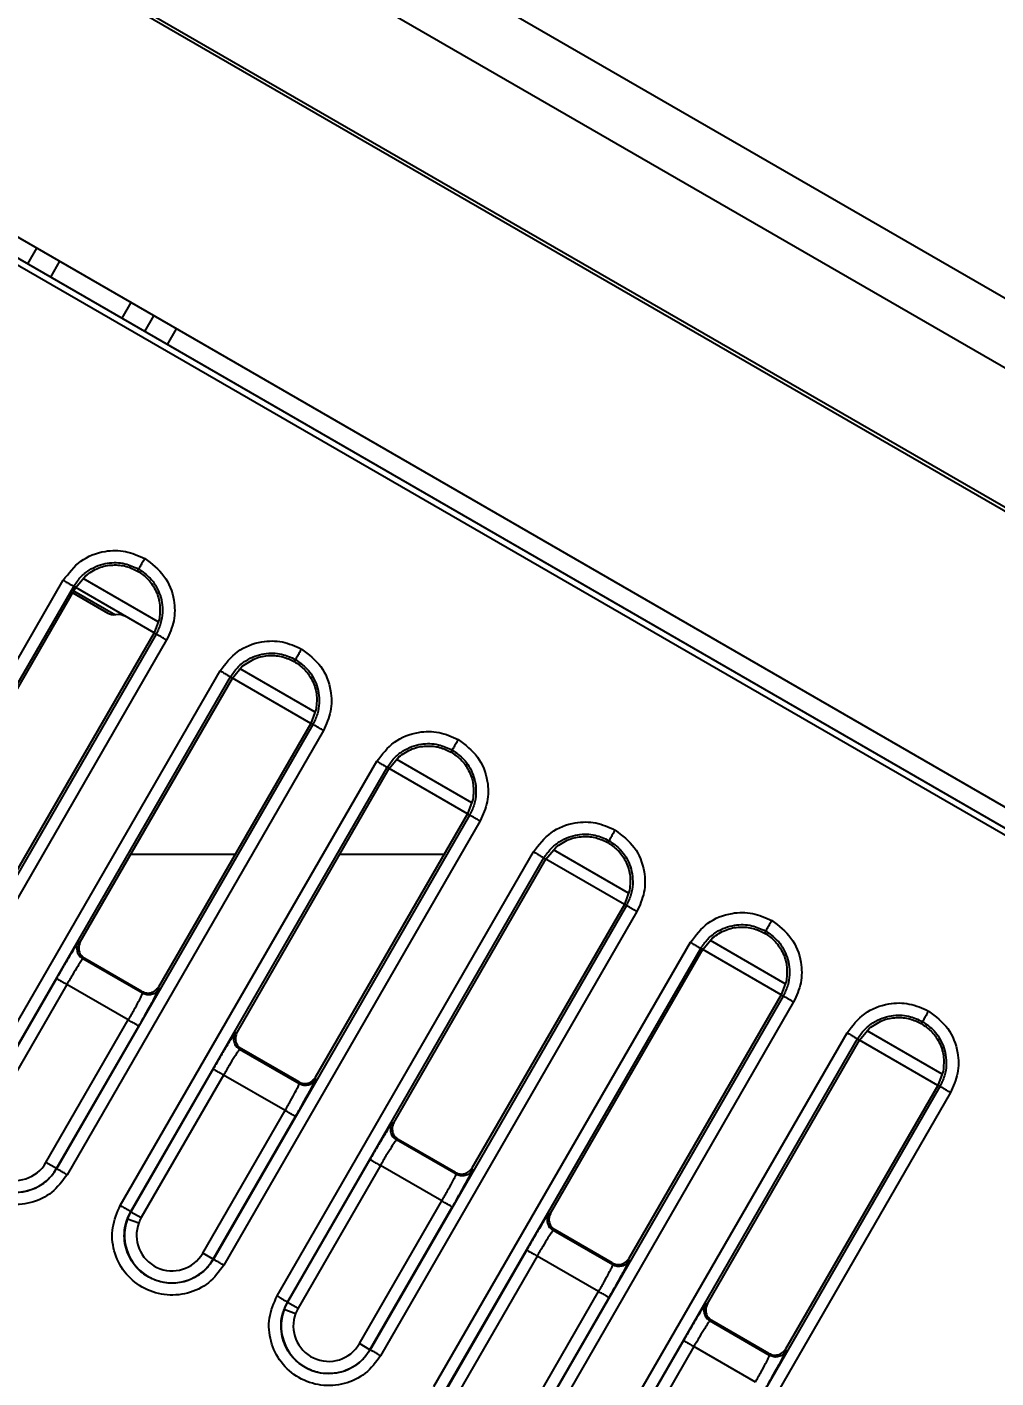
# Model space of a CAD drawing. Header units: millimetres. Extents: x 3916 to 10869, y 6515 to 11511.
# Drawn here: x 6997.82 to 7013.88, y 8837.11 to 8859.5 of the extents above; entities that cross this region are included whole.
import ezdxf

# ---------------------------------------------------------------- set-up
doc = ezdxf.new("R2010")
doc.units = ezdxf.units.MM
doc.header["$LTSCALE"] = 50
doc.header["$PDSIZE"] = -1
doc.layers.add('dim', color=4, linetype='Continuous', lineweight=18)
doc.styles.add('SLDTEXTSTYLE0', font='GULIM.TTC')
doc.dimstyles.new('ISO-25', dxfattribs={"dimtxt": 2.5, "dimasz": 2.5, "dimexe": 1.25, "dimexo": 0.625, "dimtad": 1, "dimtxsty": 'SLDTEXTSTYLE0', "dimcen": 2.5, "dimadec": 0, "dimazin": 0, "dimtfac": 1, "dimtmove": 0, "dimatfit": 3, "dimfxl": 0, "dimarcsym": 0})

# ---------------------------------------------------------------- blocks, each defined once
blk = doc.blocks.new('*D25')
at = {"layer": 'Defpoints', "color": 0}
for p in [(7076.309, 10374.327), (7037.279, 8872.803), (6982.133, 8777.288), (6894.787, 8441.677), (7076.309, 7240.741)]:
    blk.add_point(p, dxfattribs=at)
at = {"layer": 'dim', "color": 0, "lineweight": -2, "ltscale": 2}
blk.add_line((6975.883, 8766.463), (6798.441, 8459.124), dxfattribs=at)
blk.add_arc((7076.309, 8940.406), 530.736, 245.39976, 264.60024, dxfattribs=at)
at = {"layer": 'dim', "color": 0}
for points in [[(6859.194, 8465.247), (6851.55, 8450.437), (6810.941, 8480.775)], [(7025.972, 8403.701), (7026.757, 8420.349), (7076.309, 8409.669)]]:
    blk.add_solid(points, dxfattribs=at)
at = {"layer": 'dim', "color": 0, "insert": (6949.006, 8465.304), "char_height": 50, "attachment_point": 5, "rotation": 345, "style": 'SLDTEXTSTYLE0'}
blk.add_mtext('30%%d', dxfattribs=at)
blk = doc.blocks.new('*D27')
at = {"layer": 'Defpoints', "color": 0}
for p in [(6767.678, 9545.787), (7076.309, 9545.787), (7009.706, 8825.045)]:
    blk.add_point(p, dxfattribs=at)
at = {"layer": 'dim', "color": 0, "lineweight": -2, "ltscale": 2}
for p, q in [((7063.809, 9545.787), (6742.678, 9545.787)), ((6767.678, 8875.045), (6767.678, 9495.787)), ((6997.206, 8825.045), (6742.678, 8825.045))]:
    blk.add_line(p, q, dxfattribs=at)
at = {"layer": 'dim', "color": 0}
for points in [[(6776.012, 9495.787), (6759.345, 9495.787), (6767.678, 9545.787)], [(6759.345, 8875.045), (6776.012, 8875.045), (6767.678, 8825.045)]]:
    blk.add_solid(points, dxfattribs=at)
at = {"layer": 'dim', "color": 0, "insert": (6725.428, 9185.416), "char_height": 50, "attachment_point": 5, "rotation": 90, "style": 'SLDTEXTSTYLE0'}
blk.add_mtext('720,74', dxfattribs=at)
blk = doc.blocks.new('*D38')
at = {"layer": 'Defpoints', "color": 0}
for p in [(6978.468, 10706.054), (7076.309, 10374.327), (6982.133, 10314.286), (7037.279, 10218.771), (7076.309, 7240.741)]:
    blk.add_point(p, dxfattribs=at)
at = {"layer": 'dim', "color": 0, "lineweight": -2, "ltscale": 2}
for p, q in [((7076.309, 10386.827), (7076.309, 10739.614)), ((6975.883, 10325.111), (6782.087, 10660.777))]:
    blk.add_line(p, q, dxfattribs=at)
blk.add_arc((7076.309, 10151.168), 563.445, 95.08608, 114.91392, dxfattribs=at)
at = {"layer": 'dim', "color": 0}
for points in [[(7026.728, 10704.07), (7025.989, 10720.72), (7076.309, 10714.614)], [(6835.112, 10669.575), (6842.797, 10654.786), (6794.587, 10639.126)]]:
    blk.add_solid(points, dxfattribs=at)
at = {"layer": 'dim', "color": 0, "insert": (6920.417, 10732.965), "char_height": 50, "attachment_point": 5, "rotation": 15, "style": 'SLDTEXTSTYLE0'}
blk.add_mtext('30%%d', dxfattribs=at)

msp = doc.modelspace()

# ---------------------------------------------------------------- linework, layer by layer
at = {"color": 7, "linetype": 'Continuous', "lineweight": 25}
for p, q in [((7058.559, 8829.287), (6988.559, 8869.701)), ((7055.461, 8829.921), (6990.657, 8867.335)), ((7054.461, 8828.189), (6989.657, 8865.603)), ((6993.759, 8863.178), (7049.812, 8830.816)), ((6991.634, 8859.497), (7047.687, 8827.135)), ((6991.434, 8859.152), (7017.418, 8844.15)), ((6991.484, 8859.237), (7017.464, 8844.237)), ((6997.833, 8855.572), (6997.983, 8855.832)), ((6998.21, 8855.354), (6998.36, 8855.614)), ((6999.393, 8854.671), (6999.543, 8854.931)), ((6999.77, 8854.453), (6999.92, 8854.713)), ((7000.148, 8854.235), (7000.298, 8854.495)), ((6999.65, 8850.481), (6999.669, 8850.515)), ((6994.168, 8842.967), (6998.419, 8850.328)), ((6998.625, 8850.207), (6998.787, 8850.402)), ((6999.993, 8849.642), (6998.751, 8850.359)), ((6994.34, 8842.866), (6998.592, 8850.226)), ((6996.103, 8845.834), (6998.625, 8850.207)), ((6998.575, 8850.12), (6999.158, 8849.783)), ((6998.625, 8850.207), (6998.592, 8850.226)), ((6998.595, 8850.155), (6999.282, 8849.758)), ((6999.924, 8849.457), (6998.625, 8850.207)), ((7000.012, 8849.695), (6999.924, 8849.457)), ((6999.958, 8849.437), (6995.709, 8842.075)), ((6999.924, 8849.457), (6997.398, 8845.087)), ((6999.958, 8849.437), (6999.924, 8849.457)), ((7000.132, 8849.339), (6995.883, 8841.977)), ((7002.248, 8848.981), (7002.267, 8849.015)), ((6996.766, 8841.467), (7001.017, 8848.828)), ((6996.938, 8841.366), (7001.19, 8848.726)), ((7001.223, 8848.707), (7001.19, 8848.726)), ((7001.223, 8848.707), (7001.385, 8848.902)), ((7002.591, 8848.142), (7001.35, 8848.859)), ((6998.701, 8844.334), (7001.223, 8848.707)), ((7002.522, 8847.957), (7001.223, 8848.707)), ((7002.61, 8848.195), (7002.522, 8847.957)), ((7002.556, 8847.937), (6998.307, 8840.575)), ((7002.73, 8847.839), (6998.481, 8840.477)), ((7002.522, 8847.957), (6999.996, 8843.587)), ((7002.556, 8847.937), (7002.522, 8847.957)), ((7003.821, 8847.207), (7003.983, 8847.402)), ((7004.846, 8847.481), (7004.865, 8847.515)), ((6999.364, 8839.967), (7003.615, 8847.328)), ((6999.536, 8839.866), (7003.788, 8847.226)), ((7001.3, 8842.834), (7003.821, 8847.207)), ((7003.821, 8847.207), (7003.788, 8847.226)), ((7005.12, 8846.457), (7003.821, 8847.207)), ((7005.189, 8846.642), (7003.948, 8847.359)), ((7005.208, 8846.695), (7005.12, 8846.457)), ((7005.154, 8846.437), (7000.906, 8839.075)), ((7005.328, 8846.339), (7001.08, 8838.977)), ((7005.12, 8846.457), (7002.594, 8842.087)), ((7005.154, 8846.437), (7005.12, 8846.457)), ((7001.962, 8838.467), (7006.213, 8845.828)), ((7006.419, 8845.707), (7006.581, 8845.902)), ((7007.787, 8845.142), (7006.546, 8845.859)), ((7007.444, 8845.981), (7007.463, 8846.015)), ((6999.539, 8845.787), (7001.268, 8845.787)), ((7002.134, 8838.366), (7006.386, 8845.726)), ((7003.002, 8845.787), (7004.733, 8845.787)), ((7003.898, 8841.334), (7006.419, 8845.707)), ((7006.419, 8845.707), (7006.386, 8845.726)), ((7007.718, 8844.957), (7006.419, 8845.707)), ((7007.806, 8845.195), (7007.718, 8844.957)), ((7007.752, 8844.937), (7003.504, 8837.575)), ((7007.718, 8844.957), (7005.192, 8840.587)), ((7007.752, 8844.937), (7007.718, 8844.957)), ((7007.926, 8844.839), (7003.678, 8837.477)), ((7010.042, 8844.481), (7010.061, 8844.515)), ((6998.701, 8844.334), (6998.671, 8844.326)), ((7004.56, 8836.967), (7008.812, 8844.328)), ((7009.017, 8844.207), (7009.18, 8844.402)), ((7010.385, 8843.642), (7009.144, 8844.359)), ((6998.775, 8844.061), (6998.744, 8844.053)), ((6999.731, 8843.483), (6998.744, 8844.053)), ((6999.723, 8843.514), (6998.775, 8844.061)), ((7004.732, 8836.866), (7008.984, 8844.226)), ((7006.496, 8839.834), (7009.017, 8844.207)), ((7009.017, 8844.207), (7008.984, 8844.226)), ((7010.316, 8843.457), (7009.017, 8844.207)), ((6998.305, 8843.729), (6996.94, 8841.364)), ((6998.479, 8843.629), (6997.114, 8841.265)), ((6999.497, 8843.041), (6998.479, 8843.629)), ((7000.004, 8843.556), (6999.996, 8843.587)), ((7010.404, 8843.695), (7010.316, 8843.457)), ((6999.731, 8843.483), (6999.723, 8843.514)), ((7010.35, 8843.437), (7006.102, 8836.075)), ((7010.316, 8843.457), (7007.791, 8839.087)), ((7010.35, 8843.437), (7010.316, 8843.457)), ((7010.524, 8843.339), (7006.276, 8835.977)), ((6998.132, 8840.677), (6999.497, 8843.041)), ((6998.305, 8840.577), (6999.67, 8842.941)), ((7011.616, 8842.707), (7011.778, 8842.902)), ((7012.64, 8842.981), (7012.659, 8843.015)), ((7001.3, 8842.834), (7001.269, 8842.826)), ((7007.158, 8835.467), (7011.41, 8842.828)), ((7007.33, 8835.366), (7011.582, 8842.726)), ((7009.094, 8838.334), (7011.616, 8842.707)), ((7011.616, 8842.707), (7011.582, 8842.726)), ((7012.914, 8841.957), (7011.616, 8842.707)), ((7012.983, 8842.142), (7011.742, 8842.859)), ((7001.373, 8842.561), (7001.342, 8842.553)), ((7002.329, 8841.983), (7001.342, 8842.553)), ((7002.321, 8842.014), (7001.373, 8842.561)), ((7000.904, 8842.229), (6999.538, 8839.864)), ((7001.077, 8842.129), (6999.712, 8839.765)), ((7002.095, 8841.541), (7001.077, 8842.129)), ((7002.329, 8841.983), (7002.321, 8842.014)), ((7002.603, 8842.056), (7002.594, 8842.087)), ((7013.002, 8842.195), (7012.914, 8841.957)), ((7012.948, 8841.937), (7008.7, 8834.575)), ((7013.122, 8841.839), (7008.874, 8834.477)), ((7012.914, 8841.957), (7010.389, 8837.587)), ((7012.948, 8841.937), (7012.914, 8841.957)), ((7000.73, 8839.177), (7002.095, 8841.541)), ((7000.903, 8839.077), (7002.268, 8841.441)), ((7003.898, 8841.334), (7003.867, 8841.326)), ((7003.971, 8841.061), (7003.94, 8841.053)), ((7004.928, 8840.483), (7003.94, 8841.053)), ((7004.919, 8840.514), (7003.971, 8841.061)), ((6998.305, 8840.577), (6998.132, 8840.677)), ((7003.502, 8840.729), (7002.137, 8838.364)), ((6998.305, 8840.577), (6998.307, 8840.575)), ((7003.675, 8840.629), (7002.31, 8838.265)), ((7004.693, 8840.041), (7003.675, 8840.629)), ((7004.928, 8840.483), (7004.919, 8840.514)), ((7005.201, 8840.556), (7005.192, 8840.587)), ((7003.328, 8837.677), (7004.693, 8840.041)), ((6999.538, 8839.864), (6999.536, 8839.866)), ((6999.538, 8839.864), (6999.712, 8839.765)), ((7003.501, 8837.577), (7004.866, 8839.941)), ((7006.496, 8839.834), (7006.465, 8839.826)), ((6999.483, 8839.748), (6999.67, 8839.677)), ((7006.569, 8839.561), (7006.538, 8839.553)), ((7007.526, 8838.983), (7006.538, 8839.553)), ((7007.517, 8839.014), (7006.569, 8839.561)), ((7000.903, 8839.077), (7000.73, 8839.177)), ((7006.1, 8839.229), (7004.735, 8836.864)), ((7006.273, 8839.129), (7004.908, 8836.765)), ((7007.291, 8838.541), (7006.273, 8839.129)), ((7000.903, 8839.077), (7000.906, 8839.075)), ((7007.526, 8838.983), (7007.517, 8839.014)), ((7007.799, 8839.056), (7007.791, 8839.087)), ((7005.926, 8836.177), (7007.291, 8838.541)), ((7006.099, 8836.077), (7007.464, 8838.441)), ((7002.081, 8838.248), (7002.268, 8838.177)), ((7002.137, 8838.364), (7002.134, 8838.366)), ((7002.137, 8838.364), (7002.31, 8838.265)), ((7009.094, 8838.334), (7009.063, 8838.326)), ((7009.167, 8838.061), (7009.136, 8838.053)), ((7010.124, 8837.483), (7009.136, 8838.053)), ((7010.115, 8837.514), (7009.167, 8838.061)), ((7003.501, 8837.577), (7003.328, 8837.677)), ((7003.501, 8837.577), (7003.504, 8837.575)), ((7008.698, 8837.729), (7007.333, 8835.364)), ((7008.871, 8837.629), (7007.506, 8835.265)), ((7009.889, 8837.041), (7008.871, 8837.629)), ((7010.397, 8837.556), (7010.389, 8837.587)), ((7010.124, 8837.483), (7010.115, 8837.514))]:
    msp.add_line(p, q, dxfattribs=at)
for centre, radius, start, end in [((6999.258, 8849.957), 0.2, 240, 276.8699), ((6999.318, 8849.46), 0.3, 60, 96.8699), ((6997.623, 8840.971), 0.588, 159.4177, 330), ((6997.623, 8840.971), 0.788, 249.3434, 330), ((7000.221, 8839.471), 0.788, 150, 159.4177), ((7000.221, 8839.471), 0.588, 150, 159.4177), ((7000.221, 8839.471), 0.788, 159.4177, 249.3434), ((7000.221, 8839.471), 0.588, 159.4177, 330), ((7000.221, 8839.471), 0.788, 249.3434, 330), ((7002.819, 8837.971), 0.788, 159.4177, 249.3434), ((7002.819, 8837.971), 0.788, 150, 159.4177), ((7002.819, 8837.971), 0.588, 150, 159.4177), ((7002.819, 8837.971), 0.588, 159.4177, 330), ((7002.819, 8837.971), 0.788, 249.3434, 330)]:
    msp.add_arc(centre, radius, start, end, dxfattribs=at)
for points, knots in [([(6998.419, 8850.328), (6998.508, 8850.444), (6998.685, 8850.676), (6999.077, 8850.825), (6999.456, 8850.83), (6999.665, 8850.736), (6999.77, 8850.689)], [0, 0, 0, 0, 0.279632, 0.559248, 0.779623, 1, 1, 1, 1]), ([(6998.592, 8850.226), (6998.627, 8850.279), (6998.697, 8850.383), (6998.84, 8850.497), (6998.993, 8850.575), (6999.193, 8850.627), (6999.432, 8850.624), (6999.594, 8850.549), (6999.669, 8850.515)], [0, 0, 0, 0, 0.15501, 0.30151, 0.439495, 0.568963, 0.801355, 1, 1, 1, 1]), ([(6998.787, 8850.402), (6998.858, 8850.451), (6998.994, 8850.546), (6999.234, 8850.591), (6999.459, 8850.572), (6999.588, 8850.511), (6999.65, 8850.481)], [0, 0, 0, 0, 0.277723, 0.536992, 0.777764, 1, 1, 1, 1]), ([(6999.77, 8850.689), (6999.755, 8850.664), (6999.726, 8850.614), (6999.693, 8850.557), (6999.673, 8850.522), (6999.67, 8850.517), (6999.669, 8850.515)], [0, 0, 0, 0, 0.279615, 0.559262, 0.77963, 1, 1, 1, 1]), ([(6999.669, 8850.515), (6999.736, 8850.467), (6999.882, 8850.364), (7000.004, 8850.159), (7000.059, 8849.96), (7000.068, 8849.788), (7000.04, 8849.607), (6999.986, 8849.495), (6999.958, 8849.437)], [0, 0, 0, 0, 0.198645, 0.431036, 0.560504, 0.69849, 0.84499, 1, 1, 1, 1]), ([(6999.77, 8850.689), (6999.886, 8850.601), (7000.119, 8850.423), (7000.268, 8850.032), (7000.273, 8849.652), (7000.179, 8849.443), (7000.132, 8849.339)], [0, 0, 0, 0, 0.279628, 0.559243, 0.779619, 1, 1, 1, 1]), ([(6999.65, 8850.481), (6999.706, 8850.443), (6999.824, 8850.362), (6999.953, 8850.177), (7000.034, 8849.946), (7000.019, 8849.78), (7000.012, 8849.695)], [0, 0, 0, 0, 0.222236, 0.463008, 0.722277, 1, 1, 1, 1]), ([(7001.017, 8848.828), (7001.106, 8848.944), (7001.283, 8849.176), (7001.675, 8849.325), (7002.054, 8849.33), (7002.263, 8849.236), (7002.368, 8849.189)], [0, 0, 0, 0, 0.2796323, 0.5592477, 0.7796225, 1, 1, 1, 1]), ([(7002.368, 8849.189), (7002.353, 8849.164), (7002.324, 8849.114), (7002.291, 8849.057), (7002.271, 8849.022), (7002.268, 8849.017), (7002.267, 8849.015)], [0, 0, 0, 0, 0.279615, 0.559262, 0.77963, 1, 1, 1, 1]), ([(7002.368, 8849.189), (7002.484, 8849.101), (7002.717, 8848.923), (7002.866, 8848.532), (7002.871, 8848.152), (7002.777, 8847.943), (7002.73, 8847.839)], [0, 0, 0, 0, 0.279628, 0.559243, 0.779619, 1, 1, 1, 1]), ([(7001.19, 8848.726), (7001.225, 8848.779), (7001.295, 8848.883), (7001.438, 8848.997), (7001.591, 8849.075), (7001.791, 8849.127), (7002.03, 8849.124), (7002.192, 8849.049), (7002.267, 8849.015)], [0, 0, 0, 0, 0.15501, 0.30151, 0.439495, 0.568963, 0.801355, 1, 1, 1, 1]), ([(7001.385, 8848.902), (7001.456, 8848.951), (7001.592, 8849.046), (7001.832, 8849.091), (7002.057, 8849.072), (7002.186, 8849.011), (7002.248, 8848.981)], [0, 0, 0, 0, 0.277723, 0.536992, 0.777764, 1, 1, 1, 1]), ([(7002.248, 8848.981), (7002.304, 8848.943), (7002.422, 8848.862), (7002.551, 8848.677), (7002.632, 8848.446), (7002.617, 8848.28), (7002.61, 8848.195)], [0, 0, 0, 0, 0.222236, 0.463008, 0.722277, 1, 1, 1, 1]), ([(7002.267, 8849.015), (7002.334, 8848.967), (7002.48, 8848.864), (7002.602, 8848.659), (7002.657, 8848.46), (7002.666, 8848.288), (7002.638, 8848.107), (7002.584, 8847.995), (7002.556, 8847.937)], [0, 0, 0, 0, 0.198645, 0.431036, 0.560504, 0.69849, 0.84499, 1, 1, 1, 1]), ([(7003.615, 8847.328), (7003.704, 8847.444), (7003.881, 8847.676), (7004.273, 8847.825), (7004.652, 8847.83), (7004.861, 8847.736), (7004.966, 8847.689)], [0, 0, 0, 0, 0.279632, 0.559248, 0.779623, 1, 1, 1, 1]), ([(7003.788, 8847.226), (7003.824, 8847.279), (7003.893, 8847.383), (7004.036, 8847.497), (7004.189, 8847.575), (7004.389, 8847.627), (7004.628, 8847.624), (7004.79, 8847.549), (7004.865, 8847.515)], [0, 0, 0, 0, 0.15501, 0.30151, 0.439495, 0.568963, 0.801355, 1, 1, 1, 1]), ([(7004.966, 8847.689), (7004.951, 8847.664), (7004.922, 8847.614), (7004.889, 8847.557), (7004.869, 8847.522), (7004.866, 8847.517), (7004.865, 8847.515)], [0, 0, 0, 0, 0.279615, 0.559262, 0.77963, 1, 1, 1, 1]), ([(7004.966, 8847.689), (7005.082, 8847.601), (7005.315, 8847.423), (7005.464, 8847.032), (7005.469, 8846.652), (7005.375, 8846.443), (7005.328, 8846.339)], [0, 0, 0, 0, 0.279628, 0.559243, 0.779619, 1, 1, 1, 1]), ([(7003.983, 8847.402), (7004.054, 8847.451), (7004.19, 8847.546), (7004.43, 8847.591), (7004.655, 8847.572), (7004.784, 8847.511), (7004.846, 8847.481)], [0, 0, 0, 0, 0.2777229, 0.5369922, 0.777764, 1, 1, 1, 1]), ([(7004.846, 8847.481), (7004.902, 8847.443), (7005.02, 8847.362), (7005.149, 8847.177), (7005.23, 8846.946), (7005.215, 8846.78), (7005.208, 8846.695)], [0, 0, 0, 0, 0.222236, 0.463008, 0.722277, 1, 1, 1, 1]), ([(7004.865, 8847.515), (7004.932, 8847.467), (7005.078, 8847.364), (7005.2, 8847.159), (7005.255, 8846.96), (7005.264, 8846.788), (7005.237, 8846.607), (7005.182, 8846.495), (7005.154, 8846.437)], [0, 0, 0, 0, 0.198645, 0.431036, 0.560504, 0.69849, 0.84499, 1, 1, 1, 1]), ([(7006.213, 8845.828), (7006.302, 8845.944), (7006.48, 8846.176), (7006.871, 8846.325), (7007.25, 8846.33), (7007.459, 8846.236), (7007.564, 8846.189)], [0, 0, 0, 0, 0.279632, 0.559248, 0.779623, 1, 1, 1, 1]), ([(7006.386, 8845.726), (7006.422, 8845.779), (7006.491, 8845.883), (7006.634, 8845.997), (7006.787, 8846.075), (7006.987, 8846.127), (7007.226, 8846.124), (7007.388, 8846.049), (7007.463, 8846.015)], [0, 0, 0, 0, 0.15501, 0.30151, 0.439495, 0.568963, 0.801355, 1, 1, 1, 1]), ([(7006.581, 8845.902), (7006.652, 8845.951), (7006.788, 8846.046), (7007.028, 8846.091), (7007.253, 8846.072), (7007.382, 8846.011), (7007.444, 8845.981)], [0, 0, 0, 0, 0.2777229, 0.5369922, 0.777764, 1, 1, 1, 1]), ([(7007.564, 8846.189), (7007.549, 8846.164), (7007.52, 8846.114), (7007.488, 8846.057), (7007.467, 8846.022), (7007.465, 8846.017), (7007.463, 8846.015)], [0, 0, 0, 0, 0.279615, 0.559262, 0.77963, 1, 1, 1, 1]), ([(7007.564, 8846.189), (7007.68, 8846.101), (7007.913, 8845.923), (7008.062, 8845.532), (7008.067, 8845.152), (7007.973, 8844.943), (7007.926, 8844.839)], [0, 0, 0, 0, 0.2796281, 0.5592426, 0.779619, 1, 1, 1, 1]), ([(7007.444, 8845.981), (7007.5, 8845.943), (7007.618, 8845.862), (7007.747, 8845.677), (7007.828, 8845.446), (7007.814, 8845.28), (7007.806, 8845.195)], [0, 0, 0, 0, 0.222236, 0.463008, 0.722277, 1, 1, 1, 1]), ([(7007.463, 8846.015), (7007.53, 8845.967), (7007.677, 8845.864), (7007.798, 8845.659), (7007.853, 8845.46), (7007.862, 8845.288), (7007.835, 8845.107), (7007.78, 8844.995), (7007.752, 8844.937)], [0, 0, 0, 0, 0.198645, 0.431036, 0.560504, 0.69849, 0.84499, 1, 1, 1, 1]), ([(7008.812, 8844.328), (7008.9, 8844.444), (7009.078, 8844.676), (7009.469, 8844.825), (7009.849, 8844.83), (7010.058, 8844.736), (7010.162, 8844.689)], [0, 0, 0, 0, 0.279632, 0.559248, 0.779623, 1, 1, 1, 1]), ([(7010.162, 8844.689), (7010.148, 8844.664), (7010.118, 8844.614), (7010.086, 8844.557), (7010.066, 8844.522), (7010.063, 8844.517), (7010.061, 8844.515)], [0, 0, 0, 0, 0.279615, 0.559262, 0.77963, 1, 1, 1, 1]), ([(7010.162, 8844.689), (7010.278, 8844.601), (7010.511, 8844.423), (7010.66, 8844.032), (7010.665, 8843.652), (7010.571, 8843.443), (7010.524, 8843.339)], [0, 0, 0, 0, 0.279628, 0.559243, 0.779619, 1, 1, 1, 1]), ([(7008.984, 8844.226), (7009.02, 8844.279), (7009.09, 8844.383), (7009.232, 8844.497), (7009.386, 8844.575), (7009.585, 8844.627), (7009.824, 8844.624), (7009.986, 8844.549), (7010.061, 8844.515)], [0, 0, 0, 0, 0.15501, 0.30151, 0.439495, 0.568963, 0.801355, 1, 1, 1, 1]), ([(7009.18, 8844.402), (7009.25, 8844.451), (7009.387, 8844.546), (7009.626, 8844.591), (7009.851, 8844.572), (7009.98, 8844.511), (7010.042, 8844.481)], [0, 0, 0, 0, 0.277723, 0.536992, 0.777764, 1, 1, 1, 1]), ([(7010.042, 8844.481), (7010.099, 8844.443), (7010.216, 8844.362), (7010.345, 8844.177), (7010.426, 8843.946), (7010.412, 8843.78), (7010.404, 8843.695)], [0, 0, 0, 0, 0.222236, 0.463008, 0.722277, 1, 1, 1, 1]), ([(7010.061, 8844.515), (7010.129, 8844.467), (7010.275, 8844.364), (7010.396, 8844.159), (7010.451, 8843.96), (7010.461, 8843.788), (7010.433, 8843.607), (7010.378, 8843.495), (7010.35, 8843.437)], [0, 0, 0, 0, 0.198645, 0.431036, 0.560504, 0.69849, 0.84499, 1, 1, 1, 1]), ([(6998.671, 8844.326), (6998.661, 8844.314), (6998.641, 8844.29), (6998.542, 8844.13), (6998.425, 8843.935), (6998.345, 8843.797), (6998.305, 8843.729)], [0, 0, 0, 0, 0.280479, 0.559642, 0.779739, 1, 1, 1, 1]), ([(6998.701, 8844.334), (6998.691, 8844.31), (6998.67, 8844.261), (6998.677, 8844.181), (6998.711, 8844.108), (6998.754, 8844.077), (6998.775, 8844.061)], [0, 0, 0, 0, 0.250995, 0.500158, 0.751744, 1, 1, 1, 1]), ([(6998.744, 8844.053), (6998.741, 8844.05), (6998.735, 8844.046), (6998.708, 8844.007), (6998.657, 8843.929), (6998.575, 8843.794), (6998.51, 8843.683), (6998.479, 8843.629)], [0, 0, 0, 0, 0.153117, 0.287763, 0.500818, 0.757068, 1, 1, 1, 1]), ([(6999.723, 8843.514), (6999.747, 8843.503), (6999.795, 8843.482), (6999.876, 8843.489), (6999.949, 8843.523), (6999.98, 8843.565), (6999.996, 8843.587)], [0, 0, 0, 0, 0.248257, 0.499844, 0.749006, 1, 1, 1, 1]), ([(6999.497, 8843.041), (6999.528, 8843.095), (6999.592, 8843.207), (6999.667, 8843.346), (6999.71, 8843.428), (6999.73, 8843.472), (6999.731, 8843.479), (6999.731, 8843.483)], [0, 0, 0, 0, 0.2426561, 0.4992033, 0.7129812, 0.8474384, 1, 1, 1, 1]), ([(6999.67, 8842.941), (6999.72, 8843.029), (6999.821, 8843.204), (6999.931, 8843.404), (6999.995, 8843.527), (7000.001, 8843.546), (7000.004, 8843.556)], [0, 0, 0, 0, 0.280483, 0.559648, 0.779743, 1, 1, 1, 1]), ([(7011.41, 8842.828), (7011.498, 8842.944), (7011.676, 8843.176), (7012.067, 8843.325), (7012.447, 8843.33), (7012.656, 8843.236), (7012.76, 8843.189)], [0, 0, 0, 0, 0.279632, 0.559248, 0.779623, 1, 1, 1, 1]), ([(7011.582, 8842.726), (7011.618, 8842.779), (7011.688, 8842.883), (7011.831, 8842.997), (7011.984, 8843.075), (7012.184, 8843.127), (7012.422, 8843.124), (7012.584, 8843.049), (7012.659, 8843.015)], [0, 0, 0, 0, 0.15501, 0.30151, 0.439495, 0.568963, 0.801355, 1, 1, 1, 1]), ([(7012.76, 8843.189), (7012.746, 8843.164), (7012.717, 8843.114), (7012.684, 8843.057), (7012.664, 8843.022), (7012.661, 8843.017), (7012.659, 8843.015)], [0, 0, 0, 0, 0.279615, 0.559262, 0.77963, 1, 1, 1, 1]), ([(7012.76, 8843.189), (7012.876, 8843.101), (7013.109, 8842.923), (7013.258, 8842.532), (7013.263, 8842.152), (7013.169, 8841.943), (7013.122, 8841.839)], [0, 0, 0, 0, 0.2796281, 0.5592426, 0.779619, 1, 1, 1, 1]), ([(7011.778, 8842.902), (7011.848, 8842.951), (7011.985, 8843.046), (7012.224, 8843.091), (7012.449, 8843.072), (7012.578, 8843.011), (7012.64, 8842.981)], [0, 0, 0, 0, 0.277723, 0.536992, 0.777764, 1, 1, 1, 1]), ([(7012.64, 8842.981), (7012.697, 8842.943), (7012.814, 8842.862), (7012.943, 8842.677), (7013.024, 8842.446), (7013.01, 8842.28), (7013.002, 8842.195)], [0, 0, 0, 0, 0.222236, 0.4630079, 0.7222771, 1, 1, 1, 1]), ([(7012.659, 8843.015), (7012.727, 8842.967), (7012.873, 8842.864), (7012.994, 8842.659), (7013.049, 8842.46), (7013.059, 8842.288), (7013.031, 8842.107), (7012.976, 8841.995), (7012.948, 8841.937)], [0, 0, 0, 0, 0.198645, 0.431036, 0.560504, 0.69849, 0.84499, 1, 1, 1, 1]), ([(7001.269, 8842.826), (7001.259, 8842.814), (7001.239, 8842.79), (7001.14, 8842.63), (7001.023, 8842.435), (7000.943, 8842.297), (7000.904, 8842.229)], [0, 0, 0, 0, 0.280479, 0.559642, 0.779739, 1, 1, 1, 1]), ([(7001.3, 8842.834), (7001.289, 8842.81), (7001.268, 8842.761), (7001.275, 8842.681), (7001.309, 8842.608), (7001.352, 8842.577), (7001.373, 8842.561)], [0, 0, 0, 0, 0.250995, 0.500158, 0.751744, 1, 1, 1, 1]), ([(7001.342, 8842.553), (7001.339, 8842.55), (7001.333, 8842.546), (7001.306, 8842.507), (7001.255, 8842.429), (7001.173, 8842.294), (7001.108, 8842.183), (7001.077, 8842.129)], [0, 0, 0, 0, 0.1525361, 0.2869848, 0.5007968, 0.7573235, 1, 1, 1, 1]), ([(7002.268, 8841.441), (7002.318, 8841.529), (7002.419, 8841.704), (7002.529, 8841.904), (7002.593, 8842.027), (7002.599, 8842.046), (7002.603, 8842.056)], [0, 0, 0, 0, 0.280483, 0.559648, 0.779743, 1, 1, 1, 1]), ([(7002.321, 8842.014), (7002.345, 8842.003), (7002.394, 8841.982), (7002.474, 8841.989), (7002.547, 8842.023), (7002.579, 8842.065), (7002.594, 8842.087)], [0, 0, 0, 0, 0.248257, 0.499844, 0.749006, 1, 1, 1, 1]), ([(7002.095, 8841.541), (7002.126, 8841.595), (7002.19, 8841.707), (7002.265, 8841.846), (7002.308, 8841.928), (7002.328, 8841.972), (7002.329, 8841.979), (7002.329, 8841.983)], [0, 0, 0, 0, 0.2426561, 0.4992033, 0.7129812, 0.8474384, 1, 1, 1, 1]), ([(6998.481, 8840.477), (6998.404, 8840.372), (6998.248, 8840.162), (6997.885, 8839.991), (6997.491, 8839.964), (6997.115, 8840.092), (6996.817, 8840.353), (6996.643, 8840.708), (6996.61, 8841.108), (6996.714, 8841.348), (6996.766, 8841.467)], [0, 0, 0, 0, 0.125054, 0.250045, 0.375039, 0.500033, 0.625026, 0.750018, 0.875009, 1, 1, 1, 1]), ([(6998.307, 8840.575), (6998.272, 8840.522), (6998.202, 8840.419), (6998.06, 8840.304), (6997.908, 8840.227), (6997.709, 8840.174), (6997.475, 8840.178), (6997.228, 8840.27), (6997.02, 8840.434), (6996.893, 8840.638), (6996.837, 8840.839), (6996.827, 8841.012), (6996.855, 8841.195), (6996.91, 8841.308), (6996.938, 8841.366)], [0, 0, 0, 0, 0.077175, 0.150034, 0.218572, 0.282785, 0.397749, 0.495555, 0.596373, 0.71381, 0.779074, 0.84853, 0.922174, 1, 1, 1, 1]), ([(7003.898, 8841.334), (7003.887, 8841.31), (7003.866, 8841.261), (7003.873, 8841.181), (7003.908, 8841.108), (7003.95, 8841.077), (7003.971, 8841.061)], [0, 0, 0, 0, 0.250995, 0.500158, 0.751744, 1, 1, 1, 1]), ([(7003.867, 8841.326), (7003.857, 8841.314), (7003.837, 8841.29), (7003.738, 8841.13), (7003.621, 8840.935), (7003.541, 8840.797), (7003.502, 8840.729)], [0, 0, 0, 0, 0.280479, 0.559642, 0.779739, 1, 1, 1, 1]), ([(7003.94, 8841.053), (7003.937, 8841.05), (7003.931, 8841.046), (7003.904, 8841.007), (7003.853, 8840.929), (7003.771, 8840.794), (7003.706, 8840.683), (7003.675, 8840.629)], [0, 0, 0, 0, 0.152536, 0.286985, 0.500797, 0.757323, 1, 1, 1, 1]), ([(7004.693, 8840.041), (7004.724, 8840.095), (7004.788, 8840.207), (7004.864, 8840.346), (7004.906, 8840.428), (7004.926, 8840.472), (7004.927, 8840.479), (7004.928, 8840.483)], [0, 0, 0, 0, 0.242656, 0.499203, 0.712981, 0.847438, 1, 1, 1, 1]), ([(7004.866, 8839.941), (7004.917, 8840.029), (7005.017, 8840.204), (7005.127, 8840.404), (7005.191, 8840.527), (7005.197, 8840.546), (7005.201, 8840.556)], [0, 0, 0, 0, 0.280483, 0.559648, 0.779743, 1, 1, 1, 1]), ([(7004.919, 8840.514), (7004.943, 8840.503), (7004.992, 8840.482), (7005.072, 8840.489), (7005.145, 8840.523), (7005.177, 8840.565), (7005.192, 8840.587)], [0, 0, 0, 0, 0.248257, 0.499844, 0.749006, 1, 1, 1, 1]), ([(7001.08, 8838.977), (7001.002, 8838.872), (7000.846, 8838.662), (7000.483, 8838.491), (7000.089, 8838.464), (6999.713, 8838.592), (6999.415, 8838.853), (6999.241, 8839.208), (6999.208, 8839.608), (6999.312, 8839.848), (6999.364, 8839.967)], [0, 0, 0, 0, 0.125054, 0.250045, 0.375039, 0.500033, 0.625026, 0.750018, 0.875009, 1, 1, 1, 1]), ([(7000.906, 8839.075), (7000.87, 8839.022), (7000.8, 8838.919), (7000.658, 8838.804), (7000.506, 8838.727), (7000.307, 8838.674), (7000.073, 8838.678), (6999.827, 8838.77), (6999.618, 8838.934), (6999.491, 8839.138), (6999.435, 8839.339), (6999.425, 8839.512), (6999.453, 8839.695), (6999.508, 8839.808), (6999.536, 8839.866)], [0, 0, 0, 0, 0.0771751, 0.1500339, 0.2185718, 0.2827847, 0.397749, 0.4955545, 0.5963726, 0.7138099, 0.7790744, 0.8485303, 0.9221736, 1, 1, 1, 1]), ([(7006.465, 8839.826), (7006.455, 8839.814), (7006.435, 8839.79), (7006.336, 8839.63), (7006.219, 8839.435), (7006.14, 8839.297), (7006.1, 8839.229)], [0, 0, 0, 0, 0.280479, 0.559642, 0.779739, 1, 1, 1, 1]), ([(7006.496, 8839.834), (7006.485, 8839.81), (7006.464, 8839.761), (7006.471, 8839.681), (7006.506, 8839.608), (7006.548, 8839.577), (7006.569, 8839.561)], [0, 0, 0, 0, 0.2509953, 0.500158, 0.7517438, 1, 1, 1, 1]), ([(7006.538, 8839.553), (7006.535, 8839.55), (7006.529, 8839.546), (7006.502, 8839.507), (7006.451, 8839.429), (7006.369, 8839.294), (7006.304, 8839.183), (7006.273, 8839.129)], [0, 0, 0, 0, 0.153117, 0.287763, 0.500818, 0.757068, 1, 1, 1, 1]), ([(7007.291, 8838.541), (7007.322, 8838.595), (7007.386, 8838.707), (7007.462, 8838.845), (7007.504, 8838.928), (7007.524, 8838.972), (7007.525, 8838.979), (7007.526, 8838.983)], [0, 0, 0, 0, 0.242913, 0.499187, 0.712206, 0.846859, 1, 1, 1, 1]), ([(7007.464, 8838.441), (7007.515, 8838.529), (7007.615, 8838.704), (7007.725, 8838.904), (7007.789, 8839.027), (7007.795, 8839.046), (7007.799, 8839.056)], [0, 0, 0, 0, 0.2804826, 0.5596475, 0.779743, 1, 1, 1, 1]), ([(7007.517, 8839.014), (7007.541, 8839.003), (7007.59, 8838.982), (7007.67, 8838.989), (7007.743, 8839.023), (7007.775, 8839.065), (7007.791, 8839.087)], [0, 0, 0, 0, 0.248257, 0.499844, 0.749006, 1, 1, 1, 1]), ([(7003.678, 8837.477), (7003.6, 8837.372), (7003.444, 8837.162), (7003.081, 8836.991), (7002.687, 8836.964), (7002.311, 8837.092), (7002.013, 8837.353), (7001.839, 8837.708), (7001.806, 8838.108), (7001.91, 8838.348), (7001.962, 8838.467)], [0, 0, 0, 0, 0.125054, 0.250045, 0.375039, 0.500033, 0.625026, 0.750018, 0.875009, 1, 1, 1, 1]), ([(7003.504, 8837.575), (7003.468, 8837.522), (7003.398, 8837.419), (7003.256, 8837.304), (7003.104, 8837.227), (7002.905, 8837.174), (7002.671, 8837.178), (7002.425, 8837.27), (7002.216, 8837.434), (7002.089, 8837.638), (7002.033, 8837.839), (7002.023, 8838.012), (7002.051, 8838.195), (7002.106, 8838.308), (7002.134, 8838.366)], [0, 0, 0, 0, 0.077175, 0.150034, 0.218572, 0.282785, 0.397749, 0.495555, 0.596373, 0.71381, 0.779074, 0.84853, 0.922174, 1, 1, 1, 1]), ([(7009.063, 8838.326), (7009.053, 8838.314), (7009.033, 8838.29), (7008.934, 8838.13), (7008.817, 8837.935), (7008.738, 8837.797), (7008.698, 8837.729)], [0, 0, 0, 0, 0.280479, 0.559642, 0.779739, 1, 1, 1, 1]), ([(7009.094, 8838.334), (7009.083, 8838.31), (7009.062, 8838.261), (7009.069, 8838.181), (7009.104, 8838.108), (7009.146, 8838.077), (7009.167, 8838.061)], [0, 0, 0, 0, 0.2509953, 0.500158, 0.7517438, 1, 1, 1, 1]), ([(7009.136, 8838.053), (7009.133, 8838.05), (7009.127, 8838.046), (7009.1, 8838.007), (7009.049, 8837.929), (7008.967, 8837.794), (7008.902, 8837.683), (7008.871, 8837.629)], [0, 0, 0, 0, 0.1525361, 0.2869848, 0.5007968, 0.7573235, 1, 1, 1, 1]), ([(7010.062, 8836.941), (7010.113, 8837.029), (7010.213, 8837.204), (7010.323, 8837.404), (7010.387, 8837.527), (7010.394, 8837.546), (7010.397, 8837.556)], [0, 0, 0, 0, 0.280483, 0.559648, 0.779743, 1, 1, 1, 1]), ([(7010.115, 8837.514), (7010.139, 8837.503), (7010.188, 8837.482), (7010.268, 8837.489), (7010.341, 8837.523), (7010.373, 8837.565), (7010.389, 8837.587)], [0, 0, 0, 0, 0.248257, 0.499844, 0.749006, 1, 1, 1, 1]), ([(7009.889, 8837.041), (7009.92, 8837.095), (7009.984, 8837.207), (7010.06, 8837.346), (7010.102, 8837.428), (7010.122, 8837.472), (7010.123, 8837.479), (7010.124, 8837.483)], [0, 0, 0, 0, 0.242656, 0.499203, 0.712981, 0.847438, 1, 1, 1, 1])]:
    msp.add_open_spline(points, degree=3, knots=knots, dxfattribs=at)
for points in [[(6998.419, 8850.328), (6998.442, 8850.315), (6998.486, 8850.289), (6998.543, 8850.256), (6998.583, 8850.232), (6998.589, 8850.228), (6998.592, 8850.226)], [(7000.132, 8849.339), (7000.109, 8849.352), (7000.065, 8849.378), (7000.008, 8849.41), (6999.967, 8849.433), (6999.961, 8849.436), (6999.958, 8849.437)], [(7001.017, 8848.828), (7001.04, 8848.815), (7001.084, 8848.789), (7001.141, 8848.756), (7001.181, 8848.732), (7001.187, 8848.728), (7001.19, 8848.726)], [(7002.73, 8847.839), (7002.707, 8847.852), (7002.663, 8847.878), (7002.606, 8847.91), (7002.565, 8847.933), (7002.559, 8847.936), (7002.556, 8847.937)], [(7003.615, 8847.328), (7003.638, 8847.315), (7003.682, 8847.289), (7003.739, 8847.256), (7003.779, 8847.232), (7003.785, 8847.228), (7003.788, 8847.226)], [(7005.328, 8846.339), (7005.306, 8846.352), (7005.261, 8846.378), (7005.204, 8846.41), (7005.163, 8846.433), (7005.157, 8846.436), (7005.154, 8846.437)], [(7006.213, 8845.828), (7006.236, 8845.815), (7006.28, 8845.789), (7006.337, 8845.756), (7006.377, 8845.732), (7006.383, 8845.728), (7006.386, 8845.726)], [(7007.926, 8844.839), (7007.904, 8844.852), (7007.859, 8844.878), (7007.802, 8844.91), (7007.762, 8844.933), (7007.755, 8844.936), (7007.752, 8844.937)], [(6998.671, 8844.326), (6998.66, 8844.302), (6998.639, 8844.253), (6998.646, 8844.173), (6998.681, 8844.1), (6998.723, 8844.069), (6998.744, 8844.053)], [(7008.812, 8844.328), (7008.834, 8844.315), (7008.878, 8844.289), (7008.935, 8844.256), (7008.975, 8844.232), (7008.981, 8844.228), (7008.984, 8844.226)], [(6998.305, 8843.729), (6998.309, 8843.727), (6998.315, 8843.724), (6998.355, 8843.7), (6998.412, 8843.668), (6998.456, 8843.642), (6998.479, 8843.629)], [(7000.004, 8843.556), (6999.989, 8843.535), (6999.957, 8843.492), (6999.884, 8843.458), (6999.804, 8843.451), (6999.756, 8843.472), (6999.731, 8843.483)], [(7010.524, 8843.339), (7010.502, 8843.352), (7010.457, 8843.378), (7010.4, 8843.41), (7010.36, 8843.433), (7010.353, 8843.436), (7010.35, 8843.437)], [(6999.67, 8842.941), (6999.667, 8842.943), (6999.661, 8842.946), (6999.621, 8842.97), (6999.564, 8843.002), (6999.519, 8843.028), (6999.497, 8843.041)], [(7001.269, 8842.826), (7001.258, 8842.802), (7001.237, 8842.753), (7001.244, 8842.673), (7001.279, 8842.6), (7001.321, 8842.569), (7001.342, 8842.553)], [(7011.41, 8842.828), (7011.432, 8842.815), (7011.477, 8842.789), (7011.533, 8842.756), (7011.573, 8842.732), (7011.579, 8842.728), (7011.582, 8842.726)], [(7000.904, 8842.229), (7000.907, 8842.227), (7000.913, 8842.224), (7000.953, 8842.2), (7001.01, 8842.168), (7001.054, 8842.142), (7001.077, 8842.129)], [(7002.603, 8842.056), (7002.587, 8842.035), (7002.555, 8841.992), (7002.482, 8841.958), (7002.402, 8841.951), (7002.354, 8841.972), (7002.329, 8841.983)], [(7013.122, 8841.839), (7013.1, 8841.852), (7013.055, 8841.878), (7012.998, 8841.91), (7012.958, 8841.933), (7012.951, 8841.936), (7012.948, 8841.937)], [(7002.268, 8841.441), (7002.265, 8841.443), (7002.259, 8841.446), (7002.219, 8841.47), (7002.162, 8841.502), (7002.117, 8841.528), (7002.095, 8841.541)], [(7003.867, 8841.326), (7003.857, 8841.302), (7003.836, 8841.253), (7003.843, 8841.173), (7003.877, 8841.1), (7003.919, 8841.069), (7003.94, 8841.053)], [(7003.502, 8840.729), (7003.505, 8840.727), (7003.511, 8840.724), (7003.551, 8840.7), (7003.608, 8840.668), (7003.652, 8840.642), (7003.675, 8840.629)], [(6998.481, 8840.477), (6998.459, 8840.49), (6998.414, 8840.515), (6998.358, 8840.548), (6998.317, 8840.57), (6998.311, 8840.574), (6998.307, 8840.575)], [(7005.201, 8840.556), (7005.185, 8840.535), (7005.154, 8840.492), (7005.08, 8840.458), (7005, 8840.451), (7004.952, 8840.472), (7004.928, 8840.483)], [(7004.866, 8839.941), (7004.863, 8839.943), (7004.857, 8839.946), (7004.817, 8839.97), (7004.76, 8840.002), (7004.715, 8840.028), (7004.693, 8840.041)], [(6999.364, 8839.967), (6999.386, 8839.954), (6999.431, 8839.929), (6999.487, 8839.896), (6999.527, 8839.872), (6999.533, 8839.868), (6999.536, 8839.866)], [(7006.465, 8839.826), (7006.455, 8839.802), (7006.434, 8839.753), (7006.441, 8839.673), (7006.475, 8839.6), (7006.517, 8839.569), (7006.538, 8839.553)], [(7006.1, 8839.229), (7006.103, 8839.227), (7006.109, 8839.224), (7006.149, 8839.2), (7006.206, 8839.168), (7006.251, 8839.142), (7006.273, 8839.129)], [(7001.08, 8838.977), (7001.057, 8838.99), (7001.013, 8839.015), (7000.956, 8839.048), (7000.915, 8839.07), (7000.909, 8839.074), (7000.906, 8839.075)], [(7007.799, 8839.056), (7007.783, 8839.035), (7007.752, 8838.992), (7007.679, 8838.958), (7007.598, 8838.951), (7007.55, 8838.972), (7007.526, 8838.983)], [(7001.962, 8838.467), (7001.984, 8838.454), (7002.029, 8838.429), (7002.085, 8838.396), (7002.125, 8838.372), (7002.131, 8838.368), (7002.134, 8838.366)], [(7007.464, 8838.441), (7007.461, 8838.443), (7007.455, 8838.446), (7007.415, 8838.47), (7007.358, 8838.502), (7007.313, 8838.528), (7007.291, 8838.541)], [(7009.063, 8838.326), (7009.053, 8838.302), (7009.032, 8838.253), (7009.039, 8838.173), (7009.073, 8838.1), (7009.115, 8838.069), (7009.136, 8838.053)], [(7003.678, 8837.477), (7003.655, 8837.49), (7003.611, 8837.515), (7003.554, 8837.548), (7003.513, 8837.57), (7003.507, 8837.574), (7003.504, 8837.575)], [(7008.698, 8837.729), (7008.701, 8837.727), (7008.707, 8837.724), (7008.747, 8837.7), (7008.804, 8837.668), (7008.849, 8837.642), (7008.871, 8837.629)], [(7010.397, 8837.556), (7010.381, 8837.535), (7010.35, 8837.492), (7010.277, 8837.458), (7010.196, 8837.451), (7010.148, 8837.472), (7010.124, 8837.483)]]:
    msp.add_open_spline(points, degree=3, dxfattribs=at)

# ---------------------------------------------------------------- dimensions: what is measured, and where the dimension line sits
at = {"layer": 'dim', "ltscale": 2}
dim = msp.add_angular_dim_2l(base=(6978.468, 10706.054), line1=((6982.133, 10314.286), (7037.279, 10218.771)), line2=((7076.309, 7240.741), (7076.309, 10374.327)), dimstyle='ISO-25', override={"dimscale": 20}, dxfattribs=at)
dim.commit()
dim.dimension.update_dxf_attribs({"geometry": '*D38', "text_midpoint": (6930.479, 10695.415), "dimtype": 162})
dim = msp.add_angular_dim_2l(base=(6894.787, 8441.677), line1=((6982.133, 8777.288), (7037.279, 8872.803)), line2=((7076.309, 7240.741), (7076.309, 10374.327)), dimstyle='ISO-25', override={"dimscale": 20}, dxfattribs=at)
dim.commit()
dim.dimension.update_dxf_attribs({"geometry": '*D25', "text_midpoint": (6949.006, 8465.304)})
dim = msp.add_linear_dim(base=(6767.678, 9545.787), p1=(7009.706, 8825.045), p2=(7076.309, 9545.787), angle=90, dimstyle='ISO-25', override={"dimscale": 20}, dxfattribs=at)
dim.commit()
dim.dimension.update_dxf_attribs({"geometry": '*D27', "text_midpoint": (6725.428, 9185.416)})

doc.saveas('drawing.dxf')
